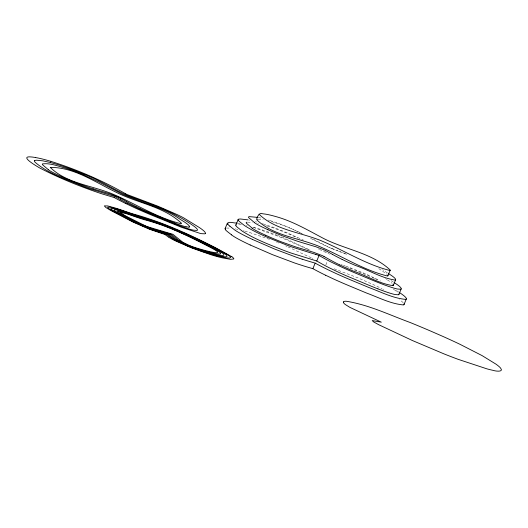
<?xml version="1.0" encoding="UTF-8"?>
<svg xmlns="http://www.w3.org/2000/svg" width="528" height="528" viewBox="0 0 528 528"><rect width="100%" height="100%" fill="white"/><g stroke="black" fill="none" stroke-linecap="round" stroke-linejoin="round"><path stroke-width="0.4" stroke-dasharray="2.64 1.98" d="M325.862 264.898L327.301 261.433M226.433 228.037L230.307 228.116M247.553 222.11L252.259 222.387M258.238 219.265L263.182 219.668M241.421 224.756L238.28 224.552A112.827 9.834 22.5 0 0 237.527 224.565M248.728 220.024L249.539 220.196M258.614 217.549L260.753 218.031M257.717 223.41L258.456 223.582M271.564 221.562L283.925 225.575L300.901 232.894M249.533 232.485L269.465 239.323M269.524 220.44L268.613 220.169A64.654 5.636 22.5 0 0 268.165 220.031M266.765 225.852L269.135 226.585A34.419 3.003 22.5 0 1 273.299 227.957L278.23 229.733A21.206 1.848 22.5 0 1 287.225 233.33L297.891 238.102M253.407 227.416L278.903 236.57L306.702 248.853M269.993 220.585L271.432 221.034A34.419 3.003 22.5 0 1 275.596 222.407L280.526 224.182A21.206 1.848 22.5 0 1 289.522 227.786L291.317 228.551M263.188 223.918L272.653 227.132A29.957 2.614 22.5 0 1 286.631 232.597L303.395 240.101M342.778 265.036L343.517 265.307M345.728 266.125L349.925 267.683A61.776 5.386 22.5 0 1 351.12 268.138L361.964 272.395A25.298 2.204 22.5 0 1 367.64 274.804L379.388 280.394M341.306 264.488L342.038 264.766M344.065 265.511L345.173 265.921M334.105 268.792L357.727 277.794L375.943 285.793A35.033 3.056 22.5 0 1 382.028 288.829M345.305 253.717L342.322 252.608A75.814 6.607 22.5 0 1 339.22 251.44L337.656 250.84M346.691 254.357L326.944 246.523L310.49 238.333M346.757 267.082L347.186 267.241M348.487 267.729L348.922 267.894M349.793 268.224L353.925 269.821M354.552 270.065L371.54 277.154M276.606 242.121L277.358 242.425M332.284 248.734L333.947 249.401A34.036 2.963 22.5 0 0 337.649 250.84M329.657 254.14L329.987 254.278M278.111 242.728L278.863 243.038M285.694 245.896L286.823 246.378M287.945 246.866L311.764 258.073M291.218 228.584L302.095 233.746M372.154 277.424L374.557 278.52M375.144 278.791L375.718 279.055M376.292 279.325L377.282 279.787M301.607 233.231L302.254 233.541M307.52 249.249L308.24 249.599M319.42 249.421L326.495 252.8A11.121 0.97 22.5 0 0 327.38 253.183M309.058 249.592L284.328 238.148A29.957 2.614 22.5 0 0 278.263 235.679M318.859 249.137L318.318 248.853M312.286 258.344L312.8 258.608M309.619 249.883L310.174 250.173M382.833 289.252L383.599 289.667M380.233 280.85L380.642 281.068M312.86 239.012L328.792 247.249A11.121 0.97 22.5 0 0 331.954 248.596M393.307 282.058L390.839 280.493M386.212 279.154L386.694 279.451M385.526 278.725L385.117 278.467M387.413 272.923L386.819 272.547A56.747 4.943 22.5 0 1 385.757 271.854L383.328 270.204A63.479 5.531 22.5 0 0 382.906 269.92M398.693 292.083L394.997 289.74M387.4 279.893L388.08 280.328A71.392 6.224 22.5 0 1 392.119 283.345M378.794 268.587L387.176 274.395M393.307 289.06L393.98 289.509M394.297 289.727L395.149 290.327A81.754 7.128 22.5 0 1 397.954 292.644M328.766 253.77A11.121 0.97 22.5 0 1 327.928 253.42M265.868 225.581A64.654 5.636 22.5 0 1 266.317 225.713M382.008 269.339A63.479 5.531 22.5 0 1 382.239 269.491M277.57 235.402A29.957 2.614 22.5 0 0 270.356 232.676L260.317 229.284A60.1 5.24 22.5 0 0 258.614 228.769L257.789 228.518A76.072 6.633 22.5 0 0 253.4 227.264M326.627 252.298A15.569 1.36 22.5 0 1 326.225 252.1M325.453 251.711A15.569 1.36 22.5 0 1 325.037 251.5M324.08 250.991A15.569 1.36 22.5 0 1 323.69 250.78M262.046 223.568A60.1 5.24 22.5 0 1 262.614 223.74M255.149 221.575A76.072 6.633 22.5 0 1 255.697 221.72M256.258 221.872A76.072 6.633 22.5 0 1 256.826 222.031M403.201 302.762A88.176 7.682 22.5 0 0 400.765 300.63L399.742 299.858A82.427 7.181 22.5 0 0 399.524 299.706M235.191 228.855A90.143 7.854 22.5 0 1 235.818 228.967M236.471 229.099A90.143 7.854 22.5 0 1 237.851 229.383M243.408 230.736A90.143 7.854 22.5 0 1 244.108 230.927M244.827 231.119A90.143 7.854 22.5 0 1 249.46 232.445M237.488 223.311A90.143 7.854 22.5 0 1 240.148 223.839M246.404 225.377A90.143 7.854 22.5 0 1 247.124 225.575"/><path stroke-width="0.79" d="M256.747 219.727C271.425 234.247 294.023 237.316 313.025 244.068A28.703 2.501 22.5 0 1 317.17 245.553C340.798 255.215 362.736 269.973 387.697 276.065L390.278 270.072C371.488 252.424 343.86 249.493 321.638 237.442C306.656 229.469 291.766 220.849 275.246 216.407C271.148 215.259 266.996 214.163 262.746 213.794C258.938 211.24 255.295 220.499 257.393 219.344M259.043 214.177C273.722 228.697 296.32 231.772 315.322 238.524A28.703 2.501 22.5 0 1 319.466 240.009C343.075 249.724 365.072 264.317 389.994 270.514L390.232 270.336M387.935 275.88L387.862 275.273M225.68 228.188L225.06 228.756L225.39 229.64M205.385 233.363L205.412 233.231A88.176 7.682 22.5 0 0 202.112 229.508L201.089 228.736A82.427 7.181 22.5 0 0 199.089 227.37L183.374 217.708A35.033 3.056 22.5 0 0 177.296 214.665L157.859 206.177L130.713 195.901A59.987 5.227 22.5 0 1 128.634 195.116L128.39 195.023A33.013 2.878 22.5 0 1 126.925 194.469A15.655 1.366 22.5 0 1 125.453 193.684M325.677 275.266L333.663 279.035A43.54 3.795 22.5 0 0 337.333 280.691L341.966 282.731A50.431 4.396 22.5 0 0 344.903 283.991A59.261 5.168 22.5 0 0 349.602 285.978L364.564 292.215A74.375 6.481 22.5 0 0 366.848 293.159C378.827 297.568 390.687 303.818 403.491 304.946A64.871 5.656 22.5 0 0 404.032 304.484L404.065 304.359A88.176 7.682 22.5 0 0 403.96 303.851M404.026 304.531L406.362 298.808A88.176 7.682 22.5 0 0 403.062 295.086L402.039 294.314A82.427 7.181 22.5 0 0 400.039 292.948L399.406 292.538M236.194 223.047C234.274 223.291 227.179 220.671 227.687 224.096M225.08 228.677L227.403 223.06M235.851 225.159L238.148 219.608M377.916 288.862L376.068 288.143A44.332 3.861 22.5 0 1 369.217 285.364L347.477 276.269A37.072 3.234 22.5 0 1 339.695 272.818L328.66 267.491A63.743 5.557 22.5 0 1 322.456 264.224L316.754 261.03L319.051 255.486L324.746 258.674A63.743 5.557 22.5 0 0 330.95 261.941L341.999 267.274A37.072 3.234 22.5 0 0 349.774 270.725L371.514 279.82A44.332 3.861 22.5 0 0 378.371 282.599L380.213 283.318A27.496 2.396 22.5 0 0 397.412 289.014L400.772 289.238A58.377 5.089 22.5 0 0 401.207 288.737L401.201 288.526A77.88 6.785 22.5 0 0 401.003 288.044L400.963 287.978A81.754 7.128 22.5 0 0 397.445 284.777L394.126 282.566M393.347 285.318L395.644 279.767M398.864 294.492L401.188 288.882M120.292 212.368L125.869 213.55M34.723 160.486L36.062 160.235A115.784 10.091 22.5 0 1 36.808 160.222L42.847 160.842L50.365 162.512M238.484 219.272L239.587 219.034A112.827 9.834 22.5 0 1 240.577 219.008L247.949 219.872M189.011 227.139L186.08 226.842M395.195 280.091C381.19 277.999 368.623 269.973 355.344 265.419A29.456 2.567 22.5 0 1 346.045 261.287L342.124 259.406M392.898 285.635C378.899 283.529 366.32 275.543 353.047 270.963A29.456 2.567 22.5 0 1 343.748 266.838L339.827 264.95M35.244 157.469L32.749 157.106A145.688 12.698 22.5 0 0 31.654 156.994C18.19 155.45 36.564 166.102 39.362 167.785C58.846 177.929 79.279 186.232 100.096 193.235A75.167 6.554 22.5 0 0 102.366 193.967L114.22 197.545M257.954 217.417L249.308 216.625A70.105 6.112 22.5 0 0 248.965 216.718L248.701 216.843A50.266 4.382 22.5 0 0 248.648 217.648L254.562 222.651M315.869 254.456L293.66 247.579A39.541 3.445 22.5 0 1 286.592 245.025C272.217 239.296 257.466 233.884 244.398 225.489A85.094 7.418 22.5 0 0 243.962 225.133L239.455 221.562A64.561 5.63 22.5 0 1 238.359 219.219M158.618 231.66L168.142 234.425L173.646 238.775L179.705 242.154M50.879 161.357C76.751 169.495 101.831 180.305 125.44 193.677M142.105 218.546C167.633 225.258 191.4 237.006 214.678 249.176C236.062 260.693 193.928 248.246 191.248 246.444M154.315 229.878L145.266 226.571L135.881 222.215A52.213 4.547 22.5 0 1 134.713 221.621C131.782 219.76 97.865 203.894 123.592 211.939A23.298 2.033 22.5 0 1 124.489 212.23L132.436 214.975A37.488 3.267 22.5 0 0 135.3 215.939A65.017 5.669 22.5 0 0 139.306 217.226L166.472 226.142L195.479 239.032M133.61 214.54L134.746 214.896A88.361 7.702 22.5 0 0 136.158 215.338L161.726 223.661L187.532 234.531M302.155 259.175L306.669 260.601A109.468 9.544 22.5 0 0 308.92 261.294L315.17 263.122L312.873 268.673L306.623 266.838A109.468 9.544 22.5 0 1 304.372 266.152L299.858 264.719A63.004 5.491 22.5 0 1 294.386 262.898L272.395 254.628L250.173 244.979M119.744 209.84L120.325 210.032A59.816 5.214 22.5 0 1 121.315 210.362L128.667 212.903A25.304 2.204 22.5 0 0 129.934 213.338L130.357 213.477A48.094 4.191 22.5 0 0 133.61 214.54M128.495 212.447L117.856 208.804A25.958 2.264 22.5 0 0 116.754 208.448L107.725 205.933L104.32 205.887L105.838 207.478L110.458 210.309L132.792 221.951L149.543 229.264L164.927 234.498L168.399 237.019M70.092 169.693L74.342 171.23M151.516 229.33L151.232 229.225M151.087 229.172C144.203 227.337 88.803 200.264 120.681 210.573A19.965 1.742 22.5 0 1 121.684 210.896L122.212 211.068A53.071 4.627 22.5 0 1 123.46 211.484L130.508 213.926A27.951 2.435 22.5 0 0 131.888 214.394L132.521 214.606A52.826 4.607 22.5 0 0 135.729 215.648L136.891 216.018A90.156 7.861 22.5 0 0 138.283 216.447C160.116 222.4 180.972 231.35 201.201 241.415A132.403 11.537 22.5 0 1 203.63 242.609C252.919 265.868 212.329 255.361 191.156 247.078A15.107 1.32 22.5 0 1 179.612 242.134M189.889 245.586C192.535 247.322 232.201 258.931 211.853 248.173C190.172 236.881 168.115 225.832 144.329 219.694A59.941 5.227 22.5 0 1 135.802 216.916L128.456 214.368A20.724 1.808 22.5 0 0 125.875 213.55M189.697 245.513L189.103 245.289M190.245 246.061L188.14 245.23M174.695 223.021L175.547 223.351A18.777 1.637 22.5 0 0 186.08 226.835M188.602 245.091L183.256 242.53A24.532 2.138 22.5 0 1 182.648 242.141L172.953 234.32L146.711 226.505L127.492 216.902A56.654 4.937 22.5 0 1 124.265 215.16L120.239 212.513M187.216 244.853L179.17 240.695M267.98 229.733L271.108 231.125A28.816 2.515 22.5 0 0 279.833 234.788L280.922 235.231A26.803 2.336 22.5 0 0 284.104 236.478L296.828 240.999A65.109 5.676 22.5 0 0 299.363 241.804A93.601 8.158 22.5 0 0 304.854 243.474L315.823 246.741L324.601 250.061A11.022 0.964 22.5 0 1 326.304 250.939L332.6 254.456M265.683 235.277L268.811 236.669A28.816 2.515 22.5 0 0 277.53 240.339L278.626 240.775A26.803 2.336 22.5 0 0 281.807 242.022L294.532 246.543A65.109 5.676 22.5 0 0 297.066 247.355A93.601 8.158 22.5 0 0 302.557 249.018L313.526 252.285L322.304 255.605A11.022 0.964 22.5 0 1 324.007 256.489M252.47 239.435L274.692 249.084L296.677 257.354A63.004 5.491 22.5 0 0 302.148 259.169M139.894 208.342L135.94 206.455M182.417 243.065C196.132 250.18 254.166 266.911 203.584 243.012A122.285 10.659 22.5 0 0 195.485 239.032M182.266 242.992L181.52 242.636M118.424 197.109L109.639 193.789L99.198 190.681A96.129 8.375 22.5 0 1 93.192 188.859M125.789 203.537L135.01 207.907A43.54 3.795 22.5 0 0 138.679 209.563L143.312 211.603A57.499 5.009 22.5 0 0 150.949 214.85L181.421 227.278L199.934 233.323A39.95 3.485 22.5 0 0 201.643 233.68L204.838 233.818A64.871 5.656 22.5 0 0 205.379 233.363M202.019 241.402L219.727 250.345M181.381 242.563L176.081 239.514L169.745 234.392L156.704 230.604A49.071 4.277 22.5 0 1 155.582 230.267L155.107 230.122A32.756 2.858 22.5 0 1 154.315 229.878M175.184 240.761L191.836 248.008L210.824 254.701A56.694 4.943 22.5 0 0 215.398 256.073L217.8 256.74A89.483 7.801 22.5 0 0 222.163 257.829L230.472 259.334L233.739 258.984A41.507 3.617 22.5 0 0 231.917 256.78M174.979 240.662L174.577 240.458M127.189 203.155L137.386 208.098A40.161 3.498 22.5 0 0 150.209 213.721L167.752 221.034A46.299 4.033 22.5 0 0 173.362 223.318L176.451 224.532A27.41 2.389 22.5 0 0 193.195 230.129L197.01 230.452A58.377 5.089 22.5 0 0 197.446 229.951L197.426 229.706A77.88 6.785 22.5 0 0 197.241 229.258L197.195 229.192A81.754 7.128 22.5 0 0 193.684 225.997C180.629 216.737 166.181 209.735 151.114 204.356A56.998 4.97 22.5 0 0 148.454 203.353L132.119 197.287A41.87 3.65 22.5 0 1 127.71 195.604C112.629 188.965 98.558 179.441 82.863 173.818A29.957 2.614 22.5 0 0 68.891 168.346L59.42 165.132A59.123 5.155 22.5 0 0 57.149 164.432L56.324 164.188A75.491 6.58 22.5 0 0 50.371 162.518M137.65 222.664L122.674 214.83A57.605 5.023 22.5 0 1 121.994 214.46L117.071 211.088L124.153 212.56A22.849 1.993 22.5 0 1 126.02 213.154L134.112 215.939A42.319 3.689 22.5 0 0 137.61 217.114A72.303 6.303 22.5 0 0 142.105 218.546M324.034 256.496L330.304 260A53.335 4.646 22.5 0 0 339.781 264.937M120.575 198.231L126.416 201.505M120.985 199.888L115.289 196.7A16.658 1.452 22.5 0 0 112.141 195.69A43.956 3.828 22.5 0 0 111.362 195.452L89.899 188.793A39.541 3.445 22.5 0 1 82.83 186.239C66.614 179.421 49.058 174.088 35.449 162.551A63.802 5.564 22.5 0 1 34.617 160.446M388.271 273.458L390.377 274.784A71.392 6.224 22.5 0 1 395.551 279.266A55.037 4.798 22.5 0 1 395.248 280.111M231.878 256.766L215.266 247.579A156.651 13.655 22.5 0 0 206.184 243.032C182.998 231.515 159.113 221.199 134.132 214.249A88.037 7.676 22.5 0 1 132.693 213.807L131.604 213.464A44.491 3.881 22.5 0 1 128.495 212.454M229.838 226.169L233.838 229.291A40.94 3.571 22.5 0 0 252.49 239.441M252.265 228.195L246.358 223.199A50.266 4.382 22.5 0 1 246.411 222.387L246.668 222.262A70.105 6.112 22.5 0 1 246.886 222.202M48.378 169.699L42.471 164.696A50.266 4.382 22.5 0 1 42.524 163.891C50.398 162.895 58.225 166.241 65.749 168.241A32.967 2.871 22.5 0 1 70.085 169.686M231.541 234.835L227.542 231.719A94.116 8.204 22.5 0 1 225.344 229.621M398.904 294.07L398.924 294.261A58.377 5.089 22.5 0 1 398.488 294.789L395.109 294.558A27.496 2.396 22.5 0 1 377.936 288.882M265.703 235.283A24.387 2.125 22.5 0 1 252.087 228.129M392.951 285.661A55.037 4.798 22.5 0 0 393.281 284.823A71.392 6.224 22.5 0 0 393.004 284.328M268.006 229.739A24.387 2.125 22.5 0 1 254.384 222.578M342.078 259.393A53.335 4.646 22.5 0 1 332.653 254.476M316.708 261.004A16.658 1.452 22.5 0 0 313.606 260.02L291.364 253.13A39.541 3.445 22.5 0 1 284.295 250.569C269.914 244.84 255.169 239.428 242.101 231.033A85.094 7.418 22.5 0 0 241.666 230.677L237.158 227.113A64.561 5.63 22.5 0 1 236.062 224.77M315.909 254.476A16.658 1.452 22.5 0 1 319.004 255.46M250.193 244.985A40.94 3.571 22.5 0 1 231.475 234.808M325.624 275.253A69.432 6.052 22.5 0 1 312.919 268.686M315.216 263.142A69.432 6.052 22.5 0 0 327.928 269.702L335.96 273.484A43.54 3.795 22.5 0 0 339.629 275.147L344.263 277.18A50.431 4.396 22.5 0 0 347.2 278.447A59.261 5.168 22.5 0 0 351.899 280.434L366.861 286.664A74.375 6.481 22.5 0 0 369.145 287.608C381.124 292.024 392.984 298.274 405.788 299.402A64.871 5.656 22.5 0 0 406.329 298.94M236.366 223.126A90.143 7.854 22.5 0 1 236.887 223.205M229.865 226.182A94.116 8.204 22.5 0 1 227.641 224.077M35.416 157.542A90.143 7.854 22.5 0 1 50.807 161.317M125.756 203.524A70.019 6.105 22.5 0 1 114.259 197.558M127.189 203.155A63.743 5.557 22.5 0 1 120.991 199.894M48.206 169.627A24.387 2.125 22.5 0 0 61.822 176.788L64.924 178.174A28.816 2.515 22.5 0 0 73.649 181.837L74.745 182.279A26.803 2.336 22.5 0 0 77.92 183.526L89.938 187.816A63.749 5.557 22.5 0 0 93.179 188.852M74.336 171.23A21.206 1.848 22.5 0 1 83.338 174.834L98.564 181.804L122.608 194.297A11.121 0.97 22.5 0 0 125.77 195.644L127.763 196.449A34.036 2.963 22.5 0 0 131.472 197.888L133.043 198.488A72.376 6.31 22.5 0 0 135.577 199.445C150.394 205.399 166.366 209.563 179.573 218.902A56.747 4.943 22.5 0 0 180.635 219.595L184.199 221.833A71.392 6.224 22.5 0 1 189.374 226.314M189.4 226.327A55.037 4.798 22.5 0 1 189.064 227.159M174.715 223.04A40.742 3.551 22.5 0 1 165.396 219.232L149.16 212.467A29.456 2.567 22.5 0 1 139.867 208.336M135.894 206.441A53.335 4.646 22.5 0 1 126.469 201.524M118.457 197.122A13.662 1.188 22.5 0 1 120.536 198.218M179.17 240.695A53.473 4.66 22.5 0 1 178.246 240.022L171.349 234.353L154.724 229.528A45.883 4 22.5 0 1 153.034 229.027L140.006 223.846A30.756 2.68 22.5 0 1 137.65 222.664M158.453 231.581A26.129 2.277 22.5 0 1 151.655 229.396M187.565 234.538A88.486 7.715 22.5 0 1 201.967 241.388M219.641 250.318A50.622 4.409 22.5 0 1 228.215 255.143M228.281 255.222A37.673 3.28 22.5 0 1 230.604 257.426L229.7 258.034L226.756 257.915L215.596 255.585L202.422 251.533L188.166 246.213L174.385 239.884L166.531 234.465L151.041 229.508L134.851 222.545L113.236 211.286L108.781 208.56L107.501 207.187L110.623 207.253L118.714 209.51A21.615 1.881 22.5 0 1 119.744 209.84M174.517 240.445A26.209 2.284 22.5 0 1 168.551 237.079M50.299 167.422C64.944 181.962 87.595 184.998 106.577 191.763A28.703 2.501 22.5 0 1 110.722 193.248C134.363 202.871 156.262 217.734 181.249 223.753L181.533 223.311C163.614 206.329 137.273 203.161 115.797 192.073C95.198 182.239 73.762 167.086 50.299 167.422M343.372 302.003L343.886 303.283L345.173 304.445L349.906 307.375L381.295 322.166L372.207 320.562L373.606 321.895L378.682 324.694L412.342 340.507L444.14 353.945A64.033 5.584 22.5 0 0 458.172 359.344L486.941 368.854A77.669 6.772 22.5 0 0 493.324 370.405C495.521 371.243 504.431 372.372 500.392 367.851A122.43 10.672 22.5 0 0 496.043 364.195L482.051 355.588L460.04 344.335A81.424 7.095 22.5 0 0 443.018 336.475L430.162 330.858A95.099 8.29 22.5 0 0 409.985 322.443C389.037 314.741 368.412 304.715 346.21 301.244A90.136 7.854 22.5 0 0 343.952 301.481L343.372 302.003"/></g></svg>
